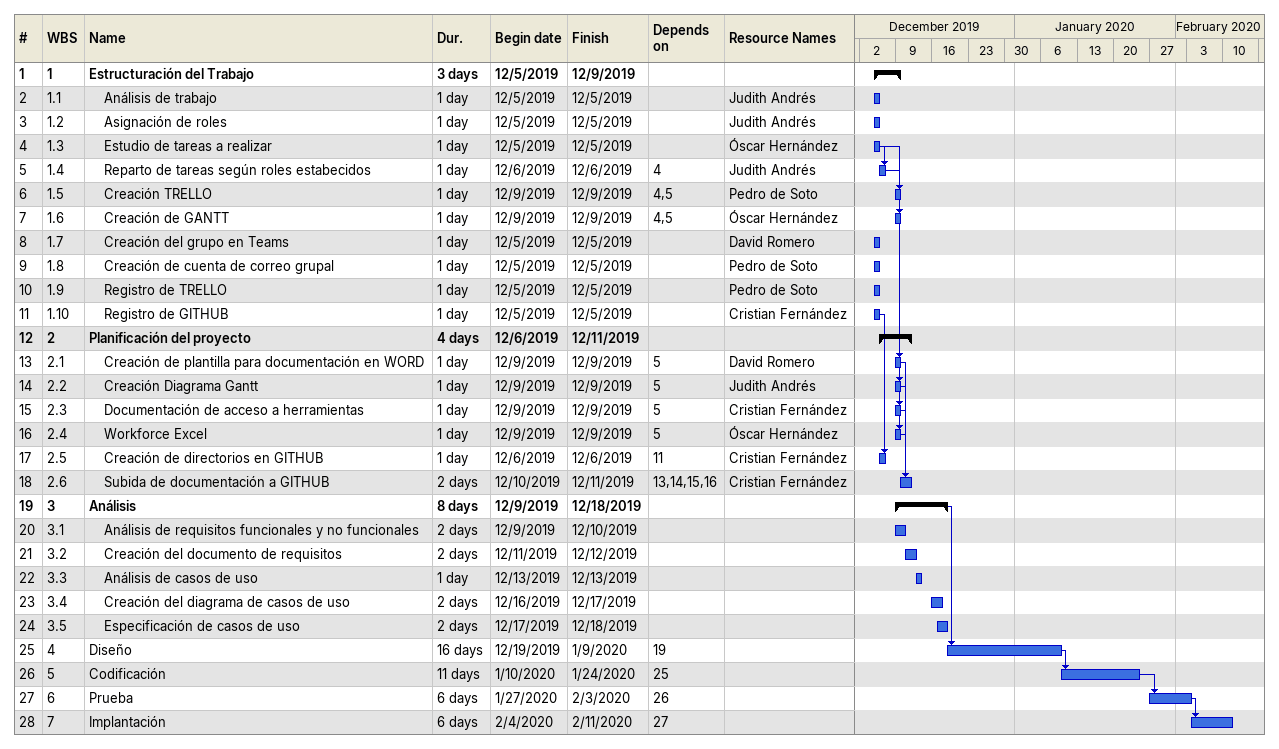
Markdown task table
| ID | WBS | Task | Duration | Start | Finish | Predecessors | Resources |
|---|---|---|---|---|---|---|---|
| 1 | 1 | **Estructuración del Trabajo** | 3d | 2019-12-05 | 2019-12-09 |  |  |
| 2 | 1.1 | Análisis de trabajo | 1d | 2019-12-05 | 2019-12-05 |  | Judith Andrés |
| 3 | 1.2 | Asignación de roles | 1d | 2019-12-05 | 2019-12-05 |  | Judith Andrés |
| 4 | 1.3 | Estudio de tareas a realizar | 1d | 2019-12-05 | 2019-12-05 |  | Óscar Hernández |
| 5 | 1.4 | Reparto de tareas según roles estabecidos | 1d | 2019-12-06 | 2019-12-06 | 4 | Judith Andrés |
| 6 | 1.5 | Creación TRELLO | 1d | 2019-12-09 | 2019-12-09 | 4, 5 | Pedro de Soto |
| 7 | 1.6 | Creación de GANTT | 1d | 2019-12-09 | 2019-12-09 | 4, 5 | Óscar Hernández |
| 8 | 1.7 | Creación del grupo en Teams | 1d | 2019-12-05 | 2019-12-05 |  | David Romero |
| 9 | 1.8 | Creación de cuenta de correo grupal | 1d | 2019-12-05 | 2019-12-05 |  | Pedro de Soto |
| 10 | 1.9 | Registro de TRELLO | 1d | 2019-12-05 | 2019-12-05 |  | Pedro de Soto |
| 11 | 1.10 | Registro de GITHUB | 1d | 2019-12-05 | 2019-12-05 |  | Cristian Fernández |
| 12 | 2 | **Planificación del proyecto** | 4d | 2019-12-06 | 2019-12-11 |  |  |
| 13 | 2.1 | Creación de plantilla para documentación en WORD | 1d | 2019-12-09 | 2019-12-09 | 5 | David Romero |
| 14 | 2.2 | Creación Diagrama Gantt | 1d | 2019-12-09 | 2019-12-09 | 5 | Judith Andrés |
| 15 | 2.3 | Documentación de acceso a herramientas | 1d | 2019-12-09 | 2019-12-09 | 5 | Cristian Fernández |
| 16 | 2.4 | Workforce Excel | 1d | 2019-12-09 | 2019-12-09 | 5 | Óscar Hernández |
| 17 | 2.5 | Creación de directorios en GITHUB | 1d | 2019-12-06 | 2019-12-06 | 11 | Cristian Fernández |
| 18 | 2.6 | Subida de documentación a GITHUB | 2d | 2019-12-10 | 2019-12-11 | 13, 14, 15, 16 | Cristian Fernández |
| 19 | 3 | **Análisis** | 8d | 2019-12-09 | 2019-12-18 |  |  |
| 20 | 3.1 | Análisis de requisitos funcionales y no funcionales | 2d | 2019-12-09 | 2019-12-10 |  |  |
| 21 | 3.2 | Creación del documento de requisitos | 2d | 2019-12-11 | 2019-12-12 |  |  |
| 22 | 3.3 | Análisis de casos de uso | 1d | 2019-12-13 | 2019-12-13 |  |  |
| 23 | 3.4 | Creación del diagrama de casos de uso | 2d | 2019-12-16 | 2019-12-17 |  |  |
| 24 | 3.5 | Especificación de casos de uso | 2d | 2019-12-17 | 2019-12-18 |  |  |
| 25 | 4 | Diseño | 16d | 2019-12-19 | 2020-01-09 | 19 |  |
| 26 | 5 | Codificación | 11d | 2020-01-10 | 2020-01-24 | 25 |  |
| 27 | 6 | Prueba | 6d | 2020-01-27 | 2020-02-03 | 26 |  |
| 28 | 7 | Implantación | 6d | 2020-02-04 | 2020-02-11 | 27 |  |
